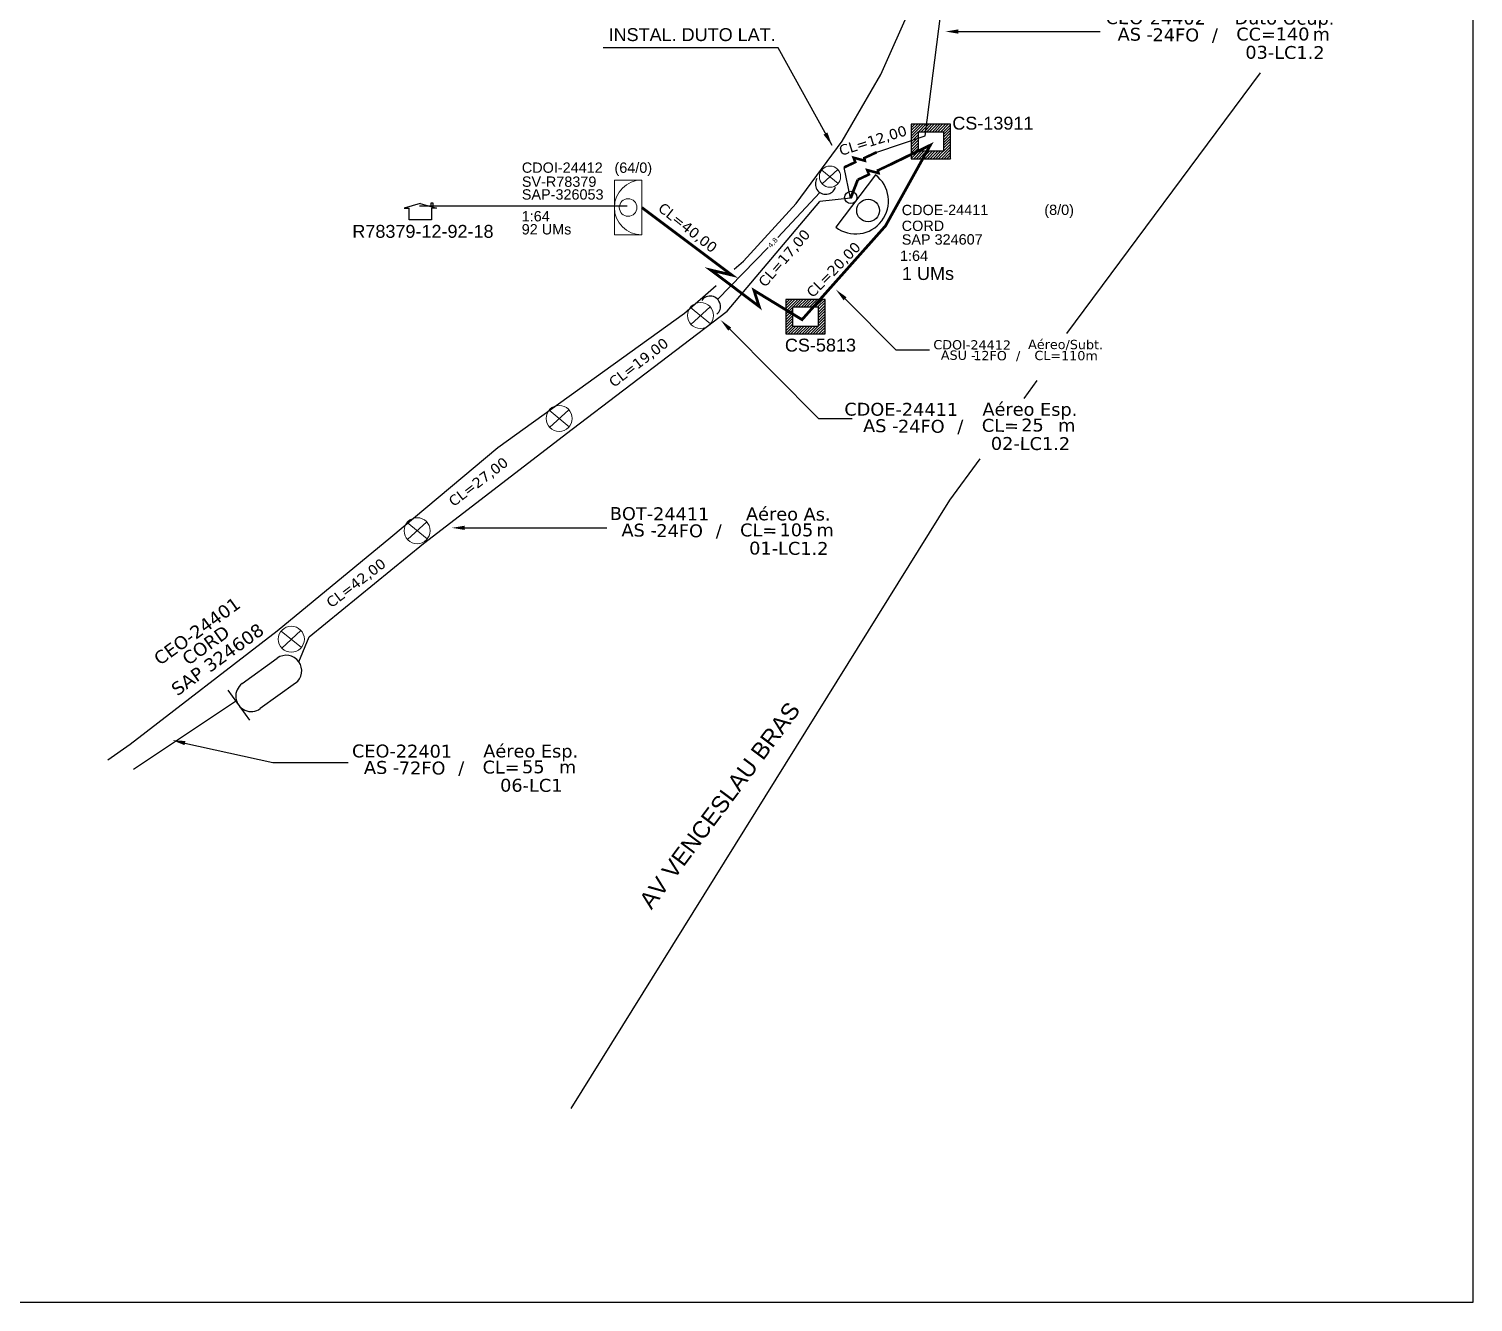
# Model space of a CAD drawing. Extents: x -4 to 837, y 1 to 595.
# Drawn here: x 572.5 to 837.2, y 1.3 to 234.6 of the extents above; entities that cross this region are included whole.
import ezdxf
from ezdxf import colors
from ezdxf.entities.mleader import LeaderData, LeaderLine
from ezdxf.enums import TextEntityAlignment as Align
from ezdxf.math import Vec2, Vec3

# ---------------------------------------------------------------- set-up
doc = ezdxf.new("R2010")
doc.units = 0
doc.linetypes.add('PHANTOM2', pattern=[1.25, 0.625, -0.125, 0.125, -0.125, 0.125, -0.125])
for name, color, linetype in [('10.1-Caixas Subterrâneas', 5, 'Continuous'), ('20.5-CEO', 1, 'Continuous'), ('CAP_A_INSTALAR', 1, 'Continuous'), ('CD a instalar', 1, 'Continuous'), ('CELULAS_GPON', 7, 'Continuous'), ('label_cabos', 7, 'Continuous'), ('Legenda', 1, 'Continuous'), ('locais', 7, 'Continuous'), ('locais legendas', 7, 'Continuous'), ('QUADRA', 7, 'Continuous'), ('Subida Lateral', 5, 'Continuous'), ('surveys', 7, 'Continuous'), ('surveys legendas', 7, 'Continuous')]:
    doc.layers.add(name, color=color, linetype=linetype)
for name, color, linetype, lineweight in [('10.4-Postes', 1, 'Continuous', 0), ("20.0-LEGENDA DOS CDO'S", 1, 'Continuous', 0), ('20.1-CDO_INTERIOR', 1, 'Continuous', 0), ('20.6-CORDOALHA_SUPORTE', 7, 'Continuous', 25), ('Segmento Logradouro Texto', 251, 'Continuous', 0)]:
    doc.layers.add(name, color=color, linetype=linetype, lineweight=lineweight)
doc.layers.add('DROP DE CLIENTE', color=140, linetype='Continuous', plot=False)
doc.layers.add('EXTRA', color=50, linetype='Continuous', plot=False)
doc.styles.add('ARIAL', font='arial.ttf')
doc.styles.add('DIGICADE', font='arial.ttf')
doc.styles.add('ROMANS', font='ROMANS.SHX', dxfattribs={"height": 2.5})
doc.styles.add('siredit', font='verdana.ttf')
doc.linetypes.add('FENCELINE1', pattern='A,0.25,-0.1,[133,ltypeshp.shx,S=0.1,R=0,X=-0.1,Y=0],-0.1,1', length=1.45)
doc.dimstyles.get("Standard").update_dxf_attribs({"dimtxt": 0.18, "dimasz": 0.18, "dimexe": 0.18, "dimexo": 0.0625, "dimgap": 0.09, "dimtad": 0, "dimtih": 1, "dimtoh": 1, "dimdec": 4, "dimzin": 0, "dimdsep": 46, "dimtxsty": 'Standard', "dimcen": 0.09, "dimadec": 0, "dimazin": 0, "dimtfac": 1, "dimtdec": 4, "dimtofl": 0, "dimtmove": 0, "dimatfit": 3, "dimfxl": 0, "dimtolj": 1, "dimtzin": 0, "dimarcsym": 0})

# ---------------------------------------------------------------- blocks, each defined once
blk = doc.blocks.new('POLE_POLE')
at = {"layer": '10.4-Postes', "color": 1, "linetype": 'PHANTOM2'}
for points in [[(-0.000008, 0.0000105), (0.0000076, -0.0000022)], [(0.0000072, 0.000011), (-0.0000076, -0.0000027)]]:
    blk.add_lwpolyline(points, dxfattribs=at)
at = {"layer": '10.4-Postes', "color": 1}
blk.add_circle((-0.0000002, 0.0000042), 0.0000101, dxfattribs=at)
blk = doc.blocks.new('SURVEY_SURVEY')
for p, q in [((0, 0.0000127), (-0.0000126, 0.000009)), ((0, 0.0000127), (0.0000126, 0.000009)), ((0.0000084, 0.0000132), (0.0000098, 0.0000132)), ((0.0000084, 0.0000103), (0.0000084, 0.0000132)), ((0.0000098, 0.0000132), (0.0000098, 0.0000099)), ((-0.0000126, 0.000009), (-0.0000086, 0.000009)), ((-0.0000086, 0), (-0.0000086, 0.000009)), ((0.0000086, 0), (-0.0000086, 0)), ((0.0000126, 0.000009), (0.0000086, 0.000009)), ((0.0000086, 0.000009), (0.0000086, 0))]:
    blk.add_line(p, q)
blk = doc.blocks.new('*X61')
at = {"color": 0, "linetype": 'Continuous'}
for p, q in [((-1.25, 0.34099), (-0.49099, 1.1)), ((-1.25, 0.517767), (-0.667767, 1.1)), ((-1.25, 0.694544), (-0.844544, 1.1)), ((-1.25, 0.87132), (-1.02132, 1.1)), ((-1.25, 1.048097), (-1.198097, 1.1)), ((-0.789214, 0.625), (-0.314214, 1.1)), ((-0.612437, 0.625), (-0.137437, 1.1)), ((-0.43566, 0.625), (0.03934, 1.1)), ((-0.258883, 0.625), (0.216117, 1.1)), ((-0.082107, 0.625), (0.392893, 1.1)), ((0.09467, 0.625), (0.56967, 1.1)), ((0.271447, 0.625), (0.746447, 1.1)), ((0.448223, 0.625), (0.923223, 1.1)), ((0.625, 0.625), (1.1, 1.1)), ((0.801777, 0.625), (1.25, 1.073223)), ((-1.25, 0.164214), (-0.8035, 0.610714)), ((-1.25, -0.012563), (-0.8035, 0.433937)), ((-1.25, -0.18934), (-0.8035, 0.25716)), ((-1.25, -0.366117), (-0.8035, 0.080383)), ((0.8035, 0.449947), (1.25, 0.896447)), ((0.8035, 0.27317), (1.25, 0.71967)), ((0.8035, 0.096393), (1.25, 0.542893)), ((0.8035, -0.080383), (1.25, 0.366117)), ((0.8035, -0.25716), (1.25, 0.18934)), ((0.8035, -0.433937), (1.25, 0.012563)), ((-1.25, -0.542893), (-0.8035, -0.096393)), ((-1.25, -0.71967), (-0.8035, -0.27317)), ((-1.25, -0.896447), (-0.8035, -0.449947)), ((-1.25, -1.073223), (-0.801777, -0.625)), ((-1.1, -1.1), (-0.625, -0.625)), ((-0.923223, -1.1), (-0.448223, -0.625)), ((-0.746447, -1.1), (-0.271447, -0.625)), ((-0.56967, -1.1), (-0.09467, -0.625)), ((-0.392893, -1.1), (0.082107, -0.625)), ((-0.216117, -1.1), (0.258883, -0.625)), ((-0.03934, -1.1), (0.43566, -0.625)), ((0.137437, -1.1), (0.612437, -0.625)), ((0.314214, -1.1), (0.789214, -0.625)), ((0.49099, -1.1), (1.25, -0.34099)), ((0.667767, -1.1), (1.25, -0.517767)), ((0.8035, -0.610714), (1.25, -0.164214)), ((0.844544, -1.1), (1.25, -0.694544)), ((1.02132, -1.1), (1.25, -0.87132)), ((1.198097, -1.1), (1.25, -1.048097))]:
    blk.add_line(p, q, dxfattribs=at)
blk = doc.blocks.new('MANHOLE_MQ')
at = {"color": 0, "linetype": 'Continuous'}
for p, q in [((0.00000623, 0.00000569), (-0.00000627, 0.00000569)), ((-0.00000627, 0.00000569), (-0.00000627, -0.00000531)), ((0.00000623, -0.00000531), (0.00000623, 0.00000569)), ((-0.00000404, 0.00000331), (0.00000399, 0.00000331)), ((-0.00000404, -0.00000294), (-0.00000404, 0.00000331)), ((0.00000399, 0.00000331), (0.00000399, -0.00000294)), ((0.00000399, -0.00000294), (-0.00000404, -0.00000294)), ((0.00000399, -0.00000294), (0.00000399, -0.00000294)), ((-0.00000627, -0.00000531), (0.00000623, -0.00000531))]:
    blk.add_line(p, q, dxfattribs=at)
at = {"color": 0, "linetype": 'Continuous', "xscale": 5e-06, "yscale": 5e-06, "zscale": 1e-05}
blk.add_blockref('*X61', (-0.00000002, 0.00000019), dxfattribs=at)
blk = doc.blocks.new('Inst CDOE-8 CAIXA DIST OPT CDOE 48F_8D C_SPL OPTAP')
at = {"layer": "20.0-LEGENDA DOS CDO'S", "color": 0}
for tag, p, style, flags in [('ID_ATIVIDADE', (0.12, 6.47), 'ARIAL', 3), ('FATOR', (7.92, 6.47), 'ARIAL', 1), ('QTDE', (0.23, -0.97), 'DIGICADE', 3)]:
    blk.add_attdef(tag, p, '', height=0.8, rotation=0.118, dxfattribs=dict(at, style=style, flags=flags))
at = {"layer": "20.0-LEGENDA DOS CDO'S", "color": 0, "style": 'ARIAL'}
for tag, p, height in [('FID', (0.12, 5.25), 0.8), ('CORDOALHA', (0.12, 4.02), 0.8), ('SAP', (0.12, 2.96), 0.8), ('1:XX', (-0.01, 1.7), 0.8), ('UMS', (0.14, 0.22), 1)]:
    blk.add_attdef(tag, p, '', height=height, rotation=0.118, dxfattribs=at)
blk.add_attdef('FIBRAS_UTILIZADAS', text='', height=0.8, rotation=0.118, dxfattribs=at).set_placement((13.48, 5.26), align=Align.CENTER)
blk = doc.blocks.new('Inst CORD ALUMINIO 4.8 MM 3F')
at = {"layer": '20.6-CORDOALHA_SUPORTE', "color": 0, "lineweight": 0, "style": 'ROMANS'}
blk.add_attdef('LANCE', text='', height=1, dxfattribs=at).set_placement((-0.54, -2.21), align=Align.RIGHT)
at = {"layer": '20.6-CORDOALHA_SUPORTE', "color": 0, "style": 'siredit'}
blk.add_attdef('QTDE', (-0.54, -2.21), '', height=1, rotation=359.69, dxfattribs=at)
at = {"layer": '20.6-CORDOALHA_SUPORTE', "color": 0, "lineweight": 0, "style": 'ROMANS'}
for tag, p, flags in [('ID_ATIVIDADE', (-5.2, -6.67), 3), ('FATOR', (-5.2, -4.44), 3), ('FID', (-5.2, -8.9), 1)]:
    blk.add_attdef(tag, p, '', height=1, dxfattribs=dict(at, flags=flags))
blk = doc.blocks.new('Inst CB ESP CFOA-SM-AS-80-TS-72')
at = {"layer": 'label_cabos', "color": 0, "style": 'siredit'}
for tag, flags, p in [('ID_ATIVIDADE', 3, (1.31, 2.67)), ('FATOR', 1, (11.56, 2.55))]:
    blk.add_attdef(tag, text='', height=0.8, rotation=359.69, dxfattribs=dict(at, flags=flags)).set_placement(p, align=Align.MIDDLE_CENTER)
for tag, p in [('DESTINO_CABO', (3.13, 1.26)), ('TIPO_CABO', (13.11, 1.24)), ('TIPO_CABO', (1.76, 0)), ('CABO', (4.69, -0.05)), ('/', (7.71, -0.05)), ('LANCE', (10.81, 0)), ('UND', (15.96, 0)), ('FID', (13.15, -1.41))]:
    blk.add_attdef(tag, text='', height=0.8, rotation=359.69, dxfattribs=at).set_placement(p, align=Align.MIDDLE_CENTER)
blk.add_attdef('QTDE', (12.43, -0.47), '', height=0.8, rotation=359.69, dxfattribs=at)
blk = doc.blocks.new('Inst CB AS CFOA-SM-AS-80-TS-24')
at = {"layer": 'label_cabos', "color": 0, "style": 'siredit'}
for tag, flags, p in [('ID_ATIVIDADE', 3, (1.31, 2.67)), ('FATOR', 1, (11.56, 2.55))]:
    blk.add_attdef(tag, text='', height=1, rotation=359.69, dxfattribs=dict(at, flags=flags)).set_placement(p, align=Align.MIDDLE_CENTER)
for tag, p in [('DESTINO_CABO', (3.13, 1.26)), ('TIPO_CABO', (13.11, 1.24)), ('TIPO_CABO', (1.76, 0)), ('CABO', (4.69, -0.05)), ('/', (7.71, -0.05)), ('LANCE', (10.81, 0)), ('UND', (15.96, 0)), ('FID', (13.15, -1.41))]:
    blk.add_attdef(tag, text='', height=1, rotation=359.69, dxfattribs=at).set_placement(p, align=Align.MIDDLE_CENTER)
blk.add_attdef('QTDE', (12.43, -0.47), '', height=1, rotation=359.69, dxfattribs=at)
blk = doc.blocks.new('Inst CB ESP CFOA-SM-AS-80-TS-24')
at = {"layer": 'label_cabos', "color": 0, "style": 'siredit'}
for tag, flags, p in [('ID_ATIVIDADE', 3, (1.31, 2.67)), ('FATOR', 1, (11.56, 2.55))]:
    blk.add_attdef(tag, text='', height=1, rotation=359.69, dxfattribs=dict(at, flags=flags)).set_placement(p, align=Align.MIDDLE_CENTER)
for tag, p in [('DESTINO_CABO', (3.13, 1.26)), ('TIPO_CABO', (13.11, 1.24)), ('TIPO_CABO', (1.76, 0)), ('CABO', (4.69, -0.05)), ('/', (7.71, -0.05)), ('LANCE', (10.81, 0)), ('UND', (15.96, 0)), ('FID', (13.15, -1.41))]:
    blk.add_attdef(tag, text='', height=1, rotation=359.69, dxfattribs=at).set_placement(p, align=Align.MIDDLE_CENTER)
blk.add_attdef('QTDE', (12.43, -0.47), '', height=1, rotation=359.69, dxfattribs=at)
blk = doc.blocks.new('Inst CB DT OCUP CFOA-SM-AS-80-TS-24')
at = {"layer": 'label_cabos', "color": 0, "style": 'siredit'}
for tag, flags, p in [('ID_ATIVIDADE', 3, (1.31, 2.67)), ('FATOR', 1, (11.56, 2.55))]:
    blk.add_attdef(tag, text='', height=1, rotation=359.69, dxfattribs=dict(at, flags=flags)).set_placement(p, align=Align.MIDDLE_CENTER)
for tag, p in [('DESTINO_CABO', (3.13, 1.26)), ('TIPO_CABO', (13.11, 1.24)), ('TIPO_CABO', (1.76, 0)), ('CABO', (4.69, -0.05)), ('/', (7.71, -0.05)), ('LANCE', (10.91, 0)), ('UND', (15.96, 0)), ('FID', (13.15, -1.41))]:
    blk.add_attdef(tag, text='', height=1, rotation=359.69, dxfattribs=at).set_placement(p, align=Align.MIDDLE_CENTER)
blk.add_attdef('QTDE', (12.43, -0.47), '', height=1, rotation=359.69, dxfattribs=at)
blk = doc.blocks.new('LEGENDA DOS CABOS')
at = {"layer": 'EXTRA', "color": 0, "style": 'siredit'}
for tag, p in [('ID', (4.6, 0.97)), ('XX', (9.03, 0.97))]:
    blk.add_attdef(tag, text='', height=0.48, rotation=359.69, dxfattribs=at).set_placement(p, align=Align.MIDDLE_CENTER)
at = {"layer": 'Legenda', "color": 0, "style": 'siredit'}
for tag, p in [('TIPO_CABO', (1.31, 0)), ('CABO', (4.69, -0.05)), ('/', (6.81, -0.05)), ('METROS', (10.03, -0.05))]:
    blk.add_attdef(tag, text='', height=0.8, rotation=359.69, dxfattribs=at).set_placement(p, align=Align.MIDDLE_CENTER)

msp = doc.modelspace()

# ---------------------------------------------------------------- linework, layer by layer
for p, q in [((837.17, 1.26), (837.17, 595.26)), ((-3.83, 1.26), (837.17, 1.26))]:
    msp.add_line(p, q)
at = {"color": 5}
msp.add_line((727.63, 207.88), (720.34, 198.28), dxfattribs=at)
at = {"color": 0, "ltscale": 3}
for p, q in [((717.44, 204.64), (709.73, 196.38)), ((707.97, 194.55), (698.7, 185.06))]:
    msp.add_line(p, q, dxfattribs=at)
at = {"color": 5}
for centre, radius in [((723.1, 203.75), 1.12), ((726.27, 201.35), 2.08)]:
    msp.add_circle(centre, radius, dxfattribs=at)
at = {"color": 0, "ltscale": 3}
for centre, start, end in [((718.5, 206.2), 147.796, 341.3201), ((697.33, 183.76), 310.7987, 144.3228)]:
    msp.add_arc(centre, 1.89, start, end, dxfattribs=at)
at = {"color": 5}
msp.add_arc((723.98, 203.08), 6.03, 232.8023, 52.8023, dxfattribs=at)
at = {"layer": '20.1-CDO_INTERIOR', "color": 1, "lineweight": 18}
msp.add_lwpolyline([(679.78, 196.88), (679.77, 206.92), (684.8, 206.93), (684.8, 196.88)], close=True, dxfattribs=at)
msp.add_circle((682.29, 201.9), 1.61, dxfattribs=at)
msp.add_arc((684.8, 201.9), 5.02, 90.0276, 270.0276, dxfattribs=at)
at = {"layer": '20.5-CEO', "color": 7}
for p, q in [((611.56, 114.63), (617.99, 119.28)), ((621.3, 114.69), (614.87, 110.05))]:
    msp.add_line(p, q, dxfattribs=at)
msp.add_lwpolyline([(608.92, 113.44), (612.92, 107.92)], dxfattribs=at)
for centre, start, end in [((619.64, 116.99), 305.8702, 125.8702), ((613.21, 112.34), 125.8702, 305.8702)]:
    msp.add_arc(centre, 2.83, start, end, dxfattribs=at)
at = {"layer": 'CAP_A_INSTALAR', "color": 7, "linetype": 'FENCELINE1', "ltscale": 2}
for p, q in [((736.76, 215.04), (744.89, 279.15)), ((727.85, 212.03), (736.76, 215.04)), ((723.07, 203.59), (721.89, 209.25)), ((700.44, 182.88), (717.46, 203.01)), ((723.07, 203.59), (717.46, 203.01)), ((672.03, 161.26), (700.44, 182.88)), ((644.82, 140.33), (672.03, 161.26)), ((623.82, 123.21), (644.82, 140.33)), ((621.94, 118.64), (623.82, 123.21)), ((623.82, 123.21), (623.82, 123.21)), ((591.62, 98.96), (610.51, 111.51))]:
    msp.add_line(p, q, dxfattribs=at)
at = {"layer": 'CD a instalar', "color": 1, "linetype": 'FENCELINE1', "ltscale": 5, "const_width": 0.513}
for points in [[(684.8, 201.9), (701.32, 189.51), (697.44, 190.43), (706.32, 183.75), (705.36, 186.7), (714.17, 181.34), (729.47, 198.53), (737.68, 213.32), (730.35, 209.77)], [(723.07, 203.59), (724.39, 206.99)]]:
    msp.add_lwpolyline(points, dxfattribs=at)
at = {"layer": 'DROP DE CLIENTE'}
msp.add_lwpolyline([(682.11, 202.15), (644.08, 202.15)], dxfattribs=at)
at = {"layer": 'QUADRA'}
for points in [[(701.76, 190.58), (703.45, 192.08), (713.1, 202.63), (721.55, 214.06), (728.62, 226.26), (734.3, 239.07), (738.5, 252.35), (741.18, 265.98), (742.17, 278.29)], [(798.13, 226.56), (762.64, 178.83)], [(638.8, 141.49), (658.41, 157.88), (692.63, 182.52), (698.41, 187.62)], [(757.18, 170.21), (754.81, 166.89)], [(746.73, 155.85), (741.22, 148.27), (671.81, 36.76)], [(617.95, 124.28), (638.8, 141.49)], [(586.94, 100.68), (591.01, 103.5), (617.95, 124.28)]]:
    msp.add_lwpolyline(points, dxfattribs=at)
at = {"layer": 'Subida Lateral', "color": 5, "const_width": 0.473}
for points in [[(721.89, 209.25), (723.93, 210.21), (723.62, 211.02), (725.69, 210.47), (725.58, 210.96), (727.85, 212.03)], [(724.39, 206.99), (726.43, 207.95), (726.12, 208.75), (728.19, 208.2), (728.08, 208.7), (730.35, 209.77)]]:
    msp.add_lwpolyline(points, dxfattribs=at)

# ---------------------------------------------------------------- block references
at = {"color": 0, "lineweight": 0}
ref = msp.add_blockref('Inst CORD ALUMINIO 4.8 MM 3F', (707.29, 196.14), dxfattribs=dict(at, xscale=0.9170891524228917, yscale=0.9170891524228917, zscale=0.9170891524228917, rotation=47.95980336922005))
ref.add_attrib('QTDE', '4,8', (708.47, 194.41), dxfattribs={"layer": '20.6-CORDOALHA_SUPORTE', "color": 0, "height": 0.917, "rotation": 47.6498, "style": 'siredit'})
at = {"layer": '10.1-Caixas Subterrâneas', "color": 30, "xscale": 574708.2011533441, "yscale": 574708.2011533441, "zscale": 574708.2011533441, "rotation": 180.0191175169924}
for p in [(737.78, 214.1), (714.78, 181.99)]:
    msp.add_blockref('MANHOLE_MQ', p, dxfattribs=at)
at = {"layer": "20.0-LEGENDA DOS CDO'S", "color": 5, "lineweight": 0}
ref = msp.add_blockref('Inst CDOE-8 CAIXA DIST OPT CDOE 48F_8D C_SPL OPTAP', (732.15, 188.08), dxfattribs=dict(at, xscale=2.363684037848923, yscale=2.363684037848923, zscale=2.363684037848923))
ref.add_attrib('FID', 'CDOE-24411', (732.44, 200.49), dxfattribs={"color": 0, "height": 1.891, "rotation": 0.118, "style": 'ARIAL'})
ref.add_attrib('CORDOALHA', 'CORD', (732.44, 197.59), dxfattribs={"color": 0, "height": 1.891, "rotation": 0.118, "style": 'ARIAL'})
ref.add_attrib('SAP', 'SAP 324607', (732.45, 195.08), dxfattribs={"color": 0, "height": 1.891, "rotation": 0.118, "style": 'ARIAL'})
ref.add_attrib('1:XX', '1:64', (732.13, 192.1), dxfattribs={"color": 0, "height": 1.891, "rotation": 0.118, "style": 'ARIAL'})
ref.add_attrib('UMS', '1 UMs', (732.49, 188.6), dxfattribs={"color": 0, "height": 2.364, "rotation": 0.118, "style": 'ARIAL'})
ref.add_attrib('FIBRAS_UTILIZADAS', '(8/0)', dxfattribs={"color": 0, "height": 1.891, "rotation": 0.118, "style": 'ARIAL'}).set_placement((764.01, 200.53), align=Align.RIGHT)
at = {"layer": 'label_cabos', "color": 0, "lineweight": 0}
ref = msp.add_blockref('Inst CB DT OCUP CFOA-SM-AS-80-TS-24', (771.6, 233.67), dxfattribs=dict(at, xscale=2.363684037848923, yscale=2.363684037848923, zscale=2.363684037848923))
ref.add_attrib('DESTINO_CABO', 'CEO-24402', dxfattribs={"color": 0, "height": 2.364, "rotation": 359.69, "style": 'siredit'}).set_placement((779.01, 236.65), align=Align.MIDDLE_CENTER)
ref.add_attrib('CABO', '24FO', dxfattribs={"color": 0, "height": 2.364, "rotation": 359.69, "style": 'siredit'}).set_placement((782.68, 233.54), align=Align.MIDDLE_CENTER)
ref.add_attrib('TIPO_CABO', 'Duto Ocup.', dxfattribs={"color": 0, "height": 2.364, "rotation": 359.69, "style": 'siredit'}).set_placement((802.59, 236.61), align=Align.MIDDLE_CENTER)
ref.add_attrib('/', '/', dxfattribs={"color": 0, "height": 2.36, "rotation": 359.69, "style": 'siredit'}).set_placement((789.84, 233.54), align=Align.MIDDLE_CENTER)
ref.add_attrib('TIPO_CABO', 'AS - ', dxfattribs={"color": 0, "height": 2.364, "rotation": 359.69, "style": 'siredit'}).set_placement((775.77, 233.65), align=Align.MIDDLE_CENTER)
ref.add_attrib('FID', '03-LC1.2', dxfattribs={"color": 0, "height": 2.364, "rotation": 359.69, "style": 'siredit'}).set_placement((802.68, 230.32), align=Align.MIDDLE_CENTER)
ref.add_attrib('LANCE', 'CC=', dxfattribs={"color": 0, "height": 2.364, "rotation": 359.69, "style": 'siredit'}).set_placement((797.39, 233.67), align=Align.MIDDLE_CENTER)
ref.add_attrib('QTDE', '140', (800.98, 232.54), dxfattribs={"color": 0, "height": 2.364, "rotation": 359.69, "style": 'siredit'})
ref.add_attrib('UND', 'm', dxfattribs={"color": 0, "height": 2.36, "rotation": 359.69, "style": 'siredit'}).set_placement((809.34, 233.67), align=Align.MIDDLE_CENTER)
ref = msp.add_blockref('LEGENDA DOS CABOS', (738.14, 173.94), dxfattribs=dict(at, xscale=1.701852507251224, yscale=1.701852507251224, zscale=1.701852507251224))
ref.add_attrib('ID', 'CDOI-24412', dxfattribs={"color": 0, "height": 1.702, "rotation": 359.69, "style": 'siredit'}).set_placement((745.35, 176.72), align=Align.MIDDLE_CENTER)
ref.add_attrib('CABO', '12FO', dxfattribs={"color": 0, "height": 1.702, "rotation": 359.69, "style": 'siredit'}).set_placement((748.63, 174.75), align=Align.MIDDLE_CENTER)
ref.add_attrib('METROS', 'CL=110m', dxfattribs={"color": 0, "height": 1.702, "rotation": 359.69, "style": 'siredit'}).set_placement((762.57, 174.75), align=Align.MIDDLE_CENTER)
ref.add_attrib('XX', 'Aéreo/Subt.', dxfattribs={"color": 0, "height": 1.7019, "rotation": 359.69, "style": 'siredit'}).set_placement((762.48, 176.79), align=Align.MIDDLE_CENTER)
ref.add_attrib('/', '/', dxfattribs={"color": 0, "height": 1.7, "rotation": 359.69, "style": 'siredit'}).set_placement((753.78, 174.75), align=Align.MIDDLE_CENTER)
ref.add_attrib('TIPO_CABO', 'ASU -', dxfattribs={"color": 0, "height": 1.702, "rotation": 359.69, "style": 'siredit'}).set_placement((742.8, 174.83), align=Align.MIDDLE_CENTER)
at = {"layer": 'label_cabos'}
ref = msp.add_blockref('Inst CB ESP CFOA-SM-AS-80-TS-24', (724.96, 161.9), dxfattribs=dict(at, xscale=2.363684037848923, yscale=2.363684037848923, zscale=2.363684037848923, rotation=0.1315642785740554))
ref.add_attrib('DESTINO_CABO', 'CDOE-24411', dxfattribs={"color": 0, "height": 2.364, "rotation": 359.8216, "style": 'siredit'}).set_placement((732.35, 164.9), align=Align.MIDDLE_CENTER)
ref.add_attrib('TIPO_CABO', 'Aéreo Esp.', dxfattribs={"color": 0, "height": 2.364, "rotation": 359.8216, "style": 'siredit'}).set_placement((755.93, 164.91), align=Align.MIDDLE_CENTER)
ref.add_attrib('CABO', '24FO', dxfattribs={"color": 0, "height": 2.364, "rotation": 359.8216, "style": 'siredit'}).set_placement((736.03, 161.8), align=Align.MIDDLE_CENTER)
ref.add_attrib('/', '/', dxfattribs={"color": 0, "height": 2.36, "rotation": 359.8216, "style": 'siredit'}).set_placement((743.19, 161.82), align=Align.MIDDLE_CENTER)
ref.add_attrib('TIPO_CABO', 'AS - ', dxfattribs={"color": 0, "height": 2.364, "rotation": 359.8216, "style": 'siredit'}).set_placement((729.12, 161.9), align=Align.MIDDLE_CENTER)
ref.add_attrib('FID', '02-LC1.2', dxfattribs={"color": 0, "height": 2.364, "rotation": 359.8216, "style": 'siredit'}).set_placement((756.04, 158.63), align=Align.MIDDLE_CENTER)
ref.add_attrib('LANCE', 'CL=', dxfattribs={"color": 0, "height": 2.364, "rotation": 359.8216, "style": 'siredit'}).set_placement((750.51, 161.96), align=Align.MIDDLE_CENTER)
ref.add_attrib('QTDE', '25', (754.34, 160.85), dxfattribs={"color": 0, "height": 2.364, "rotation": 359.8216, "style": 'siredit'})
ref.add_attrib('UND', 'm', dxfattribs={"color": 0, "height": 2.36, "rotation": 359.8216, "style": 'siredit'}).set_placement((762.69, 161.99), align=Align.MIDDLE_CENTER)
ref = msp.add_blockref('Inst CB AS CFOA-SM-AS-80-TS-24', (680.66, 142.77), dxfattribs=dict(at, xscale=2.363684037848923, yscale=2.363684037848923, zscale=2.363684037848923))
ref.add_attrib('DESTINO_CABO', 'BOT-24411', dxfattribs={"color": 0, "height": 2.364, "rotation": 359.69, "style": 'siredit'}).set_placement((688.06, 145.76), align=Align.MIDDLE_CENTER)
ref.add_attrib('TIPO_CABO', 'Aéreo As.', dxfattribs={"color": 0, "height": 2.364, "rotation": 359.69, "style": 'siredit'}).set_placement((711.65, 145.72), align=Align.MIDDLE_CENTER)
ref.add_attrib('CABO', '24FO', dxfattribs={"color": 0, "height": 2.364, "rotation": 359.69, "style": 'siredit'}).set_placement((691.74, 142.65), align=Align.MIDDLE_CENTER)
ref.add_attrib('/', '/', dxfattribs={"color": 0, "height": 2.36, "rotation": 359.69, "style": 'siredit'}).set_placement((698.9, 142.65), align=Align.MIDDLE_CENTER)
ref.add_attrib('TIPO_CABO', 'AS - ', dxfattribs={"color": 0, "height": 2.364, "rotation": 359.69, "style": 'siredit'}).set_placement((684.83, 142.76), align=Align.MIDDLE_CENTER)
ref.add_attrib('FID', '01-LC1.2', dxfattribs={"color": 0, "height": 2.364, "rotation": 359.69, "style": 'siredit'}).set_placement((711.74, 139.43), align=Align.MIDDLE_CENTER)
ref.add_attrib('LANCE', 'CL=', dxfattribs={"color": 0, "height": 2.364, "rotation": 359.69, "style": 'siredit'}).set_placement((706.21, 142.78), align=Align.MIDDLE_CENTER)
ref.add_attrib('QTDE', '105', (710.04, 141.65), dxfattribs={"color": 0, "height": 2.364, "rotation": 359.69, "style": 'siredit'})
ref.add_attrib('UND', 'm', dxfattribs={"color": 0, "height": 2.36, "rotation": 359.69, "style": 'siredit'}).set_placement((718.4, 142.78), align=Align.MIDDLE_CENTER)
ref = msp.add_blockref('Inst CB ESP CFOA-SM-AS-80-TS-72', (633.47, 99.26), dxfattribs=dict(at, xscale=2.363684037848923, yscale=2.363684037848923, zscale=2.363684037848923, rotation=0.1315642785740556))
ref.add_attrib('DESTINO_CABO', 'CEO-22401', dxfattribs={"color": 0, "height": 2.364, "rotation": 359.8216, "style": 'siredit'}).set_placement((640.86, 102.26), align=Align.MIDDLE_CENTER)
ref.add_attrib('CABO', '72FO', dxfattribs={"color": 0, "height": 2.364, "rotation": 359.8216, "style": 'siredit'}).set_placement((644.54, 99.16), align=Align.MIDDLE_CENTER)
ref.add_attrib('LANCE', 'CL=', dxfattribs={"color": 0, "height": 2.364, "rotation": 359.8216, "style": 'siredit'}).set_placement((659.02, 99.32), align=Align.MIDDLE_CENTER)
ref.add_attrib('TIPO_CABO', 'Aéreo Esp.', dxfattribs={"color": 0, "height": 2.364, "rotation": 359.8216, "style": 'siredit'}).set_placement((664.44, 102.27), align=Align.MIDDLE_CENTER)
ref.add_attrib('/', '/', dxfattribs={"color": 0, "height": 2.36, "rotation": 359.8216, "style": 'siredit'}).set_placement((651.7, 99.18), align=Align.MIDDLE_CENTER)
ref.add_attrib('TIPO_CABO', 'AS - ', dxfattribs={"color": 0, "height": 2.364, "rotation": 359.8216, "style": 'siredit'}).set_placement((637.63, 99.26), align=Align.MIDDLE_CENTER)
ref.add_attrib('FID', '06-LC1', dxfattribs={"color": 0, "height": 2.364, "rotation": 359.8216, "style": 'siredit'}).set_placement((664.55, 95.99), align=Align.MIDDLE_CENTER)
ref.add_attrib('QTDE', '55', (662.85, 98.2), dxfattribs={"color": 0, "height": 2.364, "rotation": 359.8216, "style": 'siredit'})
ref.add_attrib('UND', 'm', dxfattribs={"color": 0, "height": 2.36, "rotation": 359.8216, "style": 'siredit'}).set_placement((671.2, 99.35), align=Align.MIDDLE_CENTER)
at = {"layer": 'locais', "color": 10}
for p, xscale, yscale, zscale in [((719.34, 206.74), 192747.7535719222, 192747.7535719222, 192747.7535719222), ((695.61, 181.11), 236368.4037848923, 236368.4037848923, 236368.4037848923), ((669.7, 162.24), 236368.4037848923, 236368.4037848923, 236368.4037848923), ((643.67, 141.66), 236368.4037848923, 236368.4037848923, 236368.4037848923), ((620.61, 121.77), 236368.4037848923, 236368.4037848923, 236368.4037848923)]:
    msp.add_blockref('POLE_POLE', p, dxfattribs=dict(at, xscale=xscale, yscale=yscale, zscale=zscale))
at = {"layer": 'surveys', "color": 255, "xscale": 236368.4037848923, "yscale": 236368.4037848923, "zscale": 236368.4037848923}
msp.add_blockref('SURVEY_SURVEY', (644.2, 199.62), dxfattribs=at)

# ---------------------------------------------------------------- texts
at = {"color": 2, "style": 'ARIAL'}
msp.add_text('INSTAL. DUTO LAT.', height=2.3637, dxfattribs=at).set_placement((678.71, 232.4))
at = {"layer": "20.0-LEGENDA DOS CDO'S", "color": 1, "style": 'ARIAL'}
for s, p in [('CDOI-24412', (662.81, 208.26)), ('SV-R78379', (662.82, 205.69)), ('SAP-326053', (662.81, 203.35)), ('1:64', (662.79, 199.35)), ('92 UMs', (662.79, 196.96))]:
    msp.add_text(s, height=1.891, rotation=359.9724, dxfattribs=at).set_placement(p)
msp.add_text('      (64/0)', height=1.8909, rotation=359.9724, dxfattribs=at).set_placement((681.04, 208.25), align=Align.CENTER)
at = {"layer": '20.5-CEO', "color": 7, "style": 'siredit'}
for s, height, p in [('CEO-24401', 2.387, (602.58, 125.23)), ('SAP 324608', 2.396, (606.33, 120.04)), ('CORD', 2.396, (604.19, 122.64))]:
    msp.add_text(s, height=height, rotation=35.8702, dxfattribs=at).set_placement(p, align=Align.TOP_CENTER)
at = {"layer": 'CELULAS_GPON', "color": 3, "style": 'siredit'}
for s, rotation, p in [('CL=12,00', 17.4113, (721.3, 211.35)), ('CL=40,00', 321.5364, (687.61, 201.46)), ('CL=17,00', 49.1549, (707.41, 187.15)), ('CL=20,00', 45.9331, (716.14, 185.24)), ('CL=19,00', 37.4507, (679.68, 168.83)), ('CL=27,00', 37.4507, (650.31, 146.97)), ('CL=42,00', 37.4507, (627.89, 128.42))]:
    msp.add_text(s, height=1.891, rotation=rotation, dxfattribs=at).set_placement(p)
at = {"layer": 'locais legendas', "color": 30, "style": 'ARIAL'}
for s, p in [('CS-13911', (741.71, 216.17)), ('CS-5813', (711.03, 175.49))]:
    msp.add_text(s, height=2.364, dxfattribs=at).set_placement(p)
at = {"layer": 'Segmento Logradouro Texto', "color": 5, "linetype": 'Continuous', "insert": (684.1, 74.91), "char_height": 3.0728, "width": 57.6372, "attachment_point": 1, "rotation": 53.1888, "style": 'DIGICADE'}
msp.add_mtext('AV VENCESLAU BRAS', dxfattribs=at)
at = {"layer": 'surveys legendas', "style": 'ARIAL'}
msp.add_text('R78379-12-92-18', height=2.3637, dxfattribs=at).set_placement((631.75, 196.34))

# ---------------------------------------------------------------- leaders
at = {"color": 2}
msp.add_leader([(719.67, 213.27), (709.8, 231.15), (677.72, 231.14)], dimstyle='Standard', override={"dimasz": 2.5, "dimzin": 1}, dxfattribs=at)
at = {"layer": 'label_cabos', "color": 0, "lineweight": 0}
ml = msp.add_multileader_mtext('Standard', dxfattribs=at)
ml.set_content('')
ml.set_leader_properties()
ml.build(insert=Vec2(0, 0))
ml.multileader.update_dxf_attribs({"text_right_attachment_type": 6, "arrow_head_size": 2.36})
ctx = ml.context
ctx.base_point, ctx.char_height, ctx.arrow_head_size, ctx.landing_gap_size, ctx.plane_origin, ctx.plane_x_axis, ctx.plane_y_axis = Vec3(773.55, 229.43), 9.45, 2.36, 4.73, Vec3(740.44, 234.15), Vec3(-1, 0), Vec3(0, -1)
ctx.right_attachment, ctx.text_align_type = 6, 2
notes = []
notes.append((ctx, [(0, (1, 1, 0), (755.02, 234.15), (1, 0), 9.07, [(0, [(740.44, 234.15)], 0, [])])]))
ctx.mtext.insert, ctx.mtext.text_direction, ctx.mtext.rotation, ctx.mtext.alignment, ctx.mtext.flow_direction = Vec3(768.82, 224.7), Vec3(-1, 0), 3.141593, 3, 5
at = {"layer": 'label_cabos'}
ml = msp.add_multileader_mtext('Standard', dxfattribs=at)
ml.set_content('', color=256)
ml.set_leader_properties()
ml.build(insert=Vec2(0, 0))
ml.multileader.update_dxf_attribs({"text_right_attachment_type": 6, "arrow_head_size": 2.36})
ctx = ml.context
ctx.base_point, ctx.char_height, ctx.arrow_head_size, ctx.landing_gap_size, ctx.plane_origin = Vec3(737.53, 175.78), 9.45, 2.36, 4.73, Vec3(726.35, 192.75)
ctx.right_attachment = 6
notes.append((ctx, [(0, (1, 1, 0), (731.39, 175.78), (1, 0), 6.14, [(0, [(720.38, 186.85)], 0, [])])]))
ctx.mtext.insert, ctx.mtext.flow_direction = Vec3(742.26, 180.51), 5
ml = msp.add_multileader_mtext('Standard', dxfattribs=at)
ml.set_content('', color=256)
ml.set_leader_properties()
ml.build(insert=Vec2(0, 0))
ml.multileader.update_dxf_attribs({"text_right_attachment_type": 6, "arrow_head_size": 2.36})
ctx = ml.context
ctx.base_point, ctx.char_height, ctx.arrow_head_size, ctx.landing_gap_size, ctx.plane_origin = Vec3(723.35, 163.2), 9.45, 2.36, 4.73, Vec3(705.22, 187.17)
ctx.right_attachment = 6
notes.append((ctx, [(0, (1, 1, 0), (717.21, 163.2), (1, 0), 6.14, [(0, [(699.26, 181.27)], 0, [])])]))
ctx.mtext.insert, ctx.mtext.flow_direction = Vec3(728.07, 167.93), 5
at = {"layer": 'label_cabos', "color": 0, "lineweight": 0}
ml = msp.add_multileader_mtext('Standard', dxfattribs=at)
ml.set_content('')
ml.set_leader_properties()
ml.build(insert=Vec2(0, 0))
ml.multileader.update_dxf_attribs({"text_right_attachment_type": 6, "arrow_head_size": 2.36})
ctx = ml.context
ctx.base_point, ctx.char_height, ctx.arrow_head_size, ctx.landing_gap_size, ctx.plane_origin, ctx.plane_x_axis, ctx.plane_y_axis = Vec3(683.09, 138.46), 9.45, 2.36, 4.73, Vec3(641.17, 137.65), Vec3(-1, 0), Vec3(0, -1)
ctx.right_attachment, ctx.text_align_type = 6, 2
notes.append((ctx, [(0, (1, 1, 0), (664.57, 143.18), (1, 0), 9.07, [(0, [(649.98, 143.18)], 0, [])])]))
ctx.mtext.insert, ctx.mtext.text_direction, ctx.mtext.rotation, ctx.mtext.alignment, ctx.mtext.flow_direction = Vec3(678.36, 133.73), Vec3(-1, 0), 3.141593, 3, 5
ml = msp.add_multileader_mtext('Standard', dxfattribs=at)
ml.set_content('')
ml.set_leader_properties()
ml.build(insert=Vec2(0, 0))
ml.multileader.update_dxf_attribs({"text_right_attachment_type": 6, "arrow_head_size": 2.36})
ctx = ml.context
ctx.base_point, ctx.char_height, ctx.arrow_head_size, ctx.landing_gap_size, ctx.plane_origin, ctx.plane_x_axis, ctx.plane_y_axis = Vec3(635.68, 95.44), 9.45, 2.36, 4.73, Vec3(548.18, 60.62), Vec3(-1, 0), Vec3(0, -1)
ctx.right_attachment, ctx.text_align_type = 6, 2
notes.append((ctx, [(0, (1, 1, 0), (617.16, 100.17), (1, 0), 9.07, [(0, [(598.77, 104.24)], 0, [])])]))
ctx.mtext.insert, ctx.mtext.text_direction, ctx.mtext.rotation, ctx.mtext.alignment, ctx.mtext.flow_direction = Vec3(630.95, 90.72), Vec3(-1, 0), 3.141593, 3, 5
for ctx, leaders in notes:
    for number, flags, end, landing, length, lines in leaders:
        leader = LeaderData()
        leader.index, (leader.has_last_leader_line, leader.has_dogleg_vector, leader.attachment_direction) = number, flags
        leader.last_leader_point, leader.dogleg_vector, leader.dogleg_length = Vec3(end), Vec3(landing), length
        for number, points, colour, breaks in lines:
            line = LeaderLine()
            line.index, line.vertices, line.color, line.breaks = number, Vec3.list(points), colors.encode_raw_color(colour), breaks
            leader.lines.append(line)
        ctx.leaders.append(leader)

doc.saveas('drawing.dxf')
